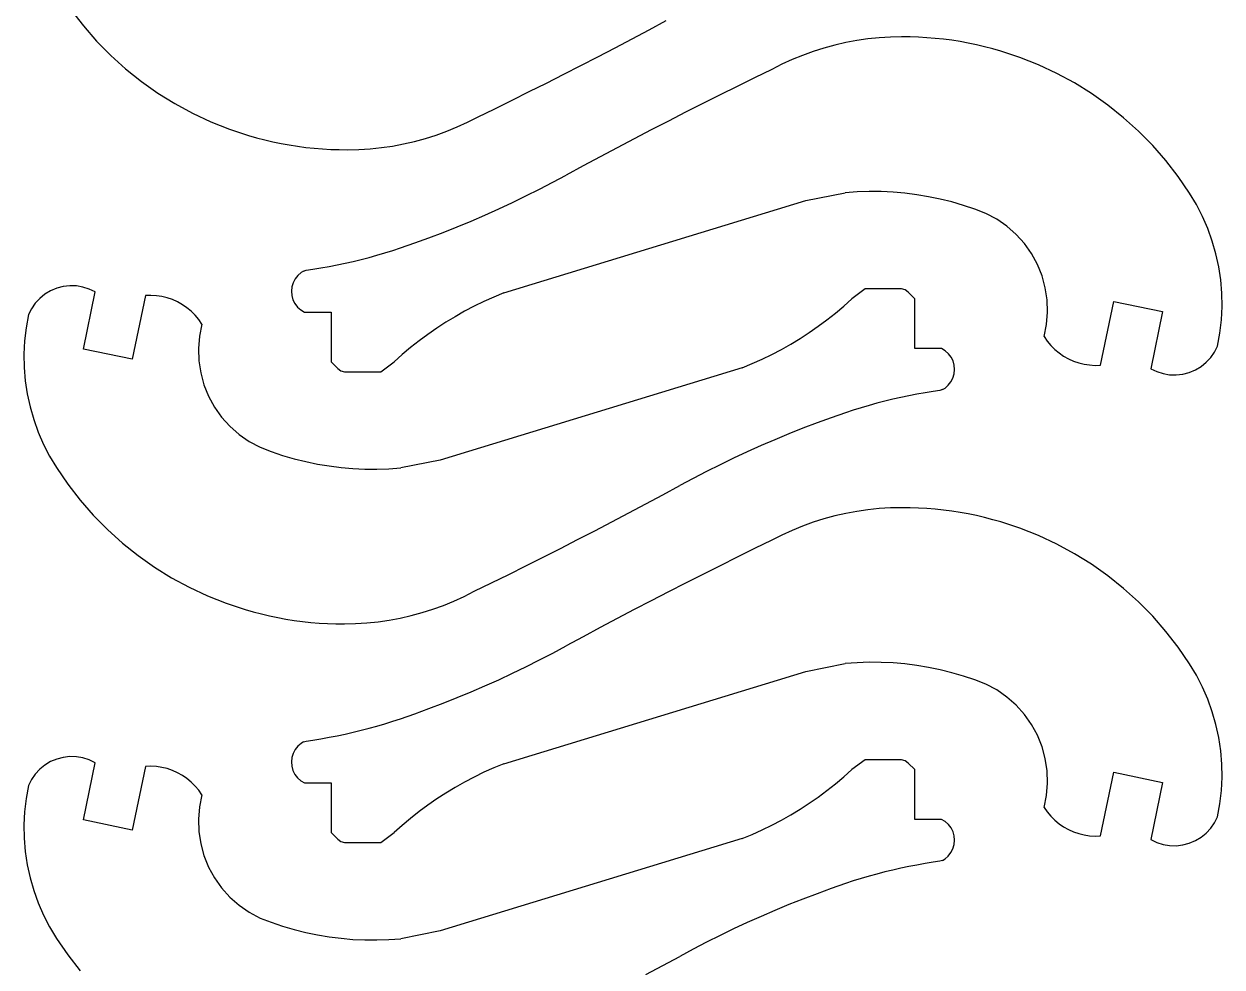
# Model space of a CAD drawing. Extents: x -3998 to 3998, y -3549 to 3549.
# Drawn here: x -1638.4 to -1277.3, y -2350.4 to -2065.9 of the extents above; entities that cross this region are included whole.
import ezdxf

# ---------------------------------------------------------------- set-up
doc = ezdxf.new("R2010")
doc.units = 0
doc.header["$MEASUREMENT"] = 0
doc.layers.get('0').update_dxf_attribs({"linetype": 'CONTINUOUS'})

msp = doc.modelspace()

# ---------------------------------------------------------------- linework, layer by layer
for p, q in [((-1624.23, -2061.72), (-1620.52, -2066.51)), ((-1449.96, -2067.65), (-1444.84, -2064.9)), ((-1620.52, -2066.51), (-1616.54, -2071.08)), ((-1455.09, -2070.38), (-1449.96, -2067.65)), ((-1616.54, -2071.08), (-1612.29, -2075.4)), ((-1465.39, -2075.78), (-1460.23, -2073.09)), ((-1460.23, -2073.09), (-1455.09, -2070.38)), ((-1397.28, -2073.18), (-1400.52, -2074.21)), ((-1394.01, -2072.29), (-1397.28, -2073.18)), ((-1390.7, -2071.53), (-1394.01, -2072.29)), ((-1387.36, -2070.91), (-1390.7, -2071.53)), ((-1384, -2070.43), (-1387.36, -2070.91)), ((-1380.63, -2070.09), (-1384, -2070.43)), ((-1377.24, -2069.88), (-1380.63, -2070.09)), ((-1373.85, -2069.82), (-1377.24, -2069.88)), ((-1371.32, -2069.83), (-1373.85, -2069.82)), ((-1368.8, -2069.9), (-1371.32, -2069.83)), ((-1366.27, -2070.04), (-1368.8, -2069.9)), ((-1363.76, -2070.24), (-1366.27, -2070.04)), ((-1361.24, -2070.51), (-1363.76, -2070.24)), ((-1358.74, -2070.84), (-1361.24, -2070.51)), ((-1356.24, -2071.23), (-1358.74, -2070.84)), ((-1353.75, -2071.68), (-1356.24, -2071.23)), ((-1351.28, -2072.2), (-1353.75, -2071.68)), ((-1348.82, -2072.78), (-1351.28, -2072.2)), ((-1346.38, -2073.42), (-1348.82, -2072.78)), ((-1612.29, -2075.4), (-1607.79, -2079.46)), ((-1470.55, -2078.45), (-1465.39, -2075.78)), ((-1406.84, -2076.66), (-1409.93, -2078.07)), ((-1403.7, -2075.37), (-1406.84, -2076.66)), ((-1400.52, -2074.21), (-1403.7, -2075.37)), ((-1343.95, -2074.12), (-1346.38, -2073.42)), ((-1338.19, -2076.01), (-1343.95, -2074.12)), ((-1332.56, -2078.24), (-1338.19, -2076.01)), ((-1607.79, -2079.46), (-1603.06, -2083.24)), ((-1475.72, -2081.09), (-1470.55, -2078.45)), ((-1412.95, -2079.62), (-1418.18, -2082.16)), ((-1409.93, -2078.07), (-1412.95, -2079.62)), ((-1327.07, -2080.81), (-1332.56, -2078.24)), ((-1603.06, -2083.24), (-1598.11, -2086.74)), ((-1486.1, -2086.32), (-1480.91, -2083.72)), ((-1480.91, -2083.72), (-1475.72, -2081.09)), ((-1418.18, -2082.16), (-1423.39, -2084.72)), ((-1321.74, -2083.69), (-1327.07, -2080.81)), ((-1316.59, -2086.89), (-1321.74, -2083.69)), ((-1598.11, -2086.74), (-1592.96, -2089.94)), ((-1491.31, -2088.91), (-1486.1, -2086.32)), ((-1428.6, -2087.31), (-1433.79, -2089.91)), ((-1423.39, -2084.72), (-1428.6, -2087.31)), ((-1311.64, -2090.39), (-1316.59, -2086.89)), ((-1592.96, -2089.94), (-1587.63, -2092.82)), ((-1496.52, -2091.47), (-1491.31, -2088.91)), ((-1433.79, -2089.91), (-1438.98, -2092.54)), ((-1306.91, -2094.17), (-1311.64, -2090.39)), ((-1587.63, -2092.82), (-1582.14, -2095.39)), ((-1504.77, -2095.56), (-1501.75, -2094.02)), ((-1501.75, -2094.02), (-1496.52, -2091.47)), ((-1438.98, -2092.54), (-1444.15, -2095.19)), ((-1302.41, -2098.23), (-1306.91, -2094.17)), ((-1582.14, -2095.39), (-1576.51, -2097.62)), ((-1576.51, -2097.62), (-1570.75, -2099.52)), ((-1514.18, -2099.42), (-1510.99, -2098.26)), ((-1510.99, -2098.26), (-1507.86, -2096.97)), ((-1507.86, -2096.97), (-1504.77, -2095.56)), ((-1449.31, -2097.85), (-1454.47, -2100.54)), ((-1444.15, -2095.19), (-1449.31, -2097.85)), ((-1298.16, -2102.55), (-1302.41, -2098.23)), ((-1570.75, -2099.52), (-1568.32, -2100.22)), ((-1568.32, -2100.22), (-1565.88, -2100.86)), ((-1565.88, -2100.86), (-1563.42, -2101.43)), ((-1563.42, -2101.43), (-1560.94, -2101.95)), ((-1560.94, -2101.95), (-1558.46, -2102.4)), ((-1527.34, -2102.72), (-1524, -2102.1)), ((-1524, -2102.1), (-1520.69, -2101.34)), ((-1520.69, -2101.34), (-1517.42, -2100.45)), ((-1517.42, -2100.45), (-1514.18, -2099.42)), ((-1454.47, -2100.54), (-1459.61, -2103.25)), ((-1558.46, -2102.4), (-1555.96, -2102.8)), ((-1555.96, -2102.8), (-1553.46, -2103.12)), ((-1553.46, -2103.12), (-1550.94, -2103.39)), ((-1550.94, -2103.39), (-1548.42, -2103.59)), ((-1548.42, -2103.59), (-1545.9, -2103.73)), ((-1545.9, -2103.73), (-1543.38, -2103.8)), ((-1543.38, -2103.8), (-1540.85, -2103.82)), ((-1540.85, -2103.82), (-1537.46, -2103.75)), ((-1537.46, -2103.75), (-1534.07, -2103.55)), ((-1534.07, -2103.55), (-1530.69, -2103.2)), ((-1530.69, -2103.2), (-1527.34, -2102.72)), ((-1459.61, -2103.25), (-1464.74, -2105.98)), ((-1294.17, -2107.12), (-1298.16, -2102.55)), ((-1469.86, -2108.73), (-1474.97, -2111.5)), ((-1464.74, -2105.98), (-1469.86, -2108.73)), ((-1290.47, -2111.91), (-1294.17, -2107.12)), ((-1478.98, -2113.65), (-1474.97, -2111.5)), ((-1287.05, -2116.92), (-1290.47, -2111.91)), ((-1487.1, -2117.78), (-1483.03, -2115.74)), ((-1483.03, -2115.74), (-1478.98, -2113.65)), ((-1387.25, -2116.56), (-1390.85, -2116.82)), ((-1383.65, -2116.44), (-1387.25, -2116.56)), ((-1380.04, -2116.47), (-1383.65, -2116.44)), ((-1376.44, -2116.64), (-1380.04, -2116.47)), ((-1495.33, -2121.68), (-1491.2, -2119.76)), ((-1493.75, -2147.02), (-1402.77, -2119.2)), ((-1491.2, -2119.76), (-1487.1, -2117.78)), ((-1402.77, -2119.2), (-1390.85, -2116.82)), ((-1372.85, -2116.95), (-1376.44, -2116.64)), ((-1369.28, -2117.4), (-1372.85, -2116.95)), ((-1365.72, -2118), (-1369.28, -2117.4)), ((-1362.19, -2118.73), (-1365.72, -2118)), ((-1358.69, -2119.6), (-1362.19, -2118.73)), ((-1355.23, -2120.61), (-1358.69, -2119.6)), ((-1284.99, -2120.36), (-1287.05, -2116.92)), ((-1503.67, -2125.34), (-1499.49, -2123.54)), ((-1499.49, -2123.54), (-1495.33, -2121.68)), ((-1351.81, -2121.76), (-1355.23, -2120.61)), ((-1348.44, -2123.04), (-1351.81, -2121.76)), ((-1345.16, -2124.79), (-1348.44, -2123.04)), ((-1283.16, -2123.93), (-1284.99, -2120.36)), ((-1512.11, -2128.77), (-1507.88, -2127.09)), ((-1507.88, -2127.09), (-1503.67, -2125.34)), ((-1342.11, -2126.91), (-1345.16, -2124.79)), ((-1339.32, -2129.37), (-1342.11, -2126.91)), ((-1281.56, -2127.6), (-1283.16, -2123.93)), ((-1520.64, -2131.96), (-1516.36, -2130.4)), ((-1516.36, -2130.4), (-1512.11, -2128.77)), ((-1336.84, -2132.14), (-1339.32, -2129.37)), ((-1280.21, -2131.38), (-1281.56, -2127.6)), ((-1529.65, -2134.97), (-1527.29, -2134.23)), ((-1527.29, -2134.23), (-1524.94, -2133.46)), ((-1524.94, -2133.46), (-1520.64, -2131.96)), ((-1334.69, -2135.18), (-1336.84, -2132.14)), ((-1279.11, -2135.24), (-1280.21, -2131.38)), ((-1544.04, -2138.59), (-1541.62, -2138.08)), ((-1541.62, -2138.08), (-1539.2, -2137.53)), ((-1539.2, -2137.53), (-1536.8, -2136.95)), ((-1536.8, -2136.95), (-1534.41, -2136.33)), ((-1534.41, -2136.33), (-1532.02, -2135.67)), ((-1532.02, -2135.67), (-1529.65, -2134.97)), ((-1332.91, -2138.44), (-1334.69, -2135.18)), ((-1278.26, -2139.15), (-1279.11, -2135.24)), ((-1555.92, -2141.75), (-1556.73, -2142.78)), ((-1554.92, -2140.89), (-1555.92, -2141.75)), ((-1554.13, -2140.43), (-1554.92, -2140.89)), ((-1554.13, -2140.43), (-1553.4, -2140.18)), ((-1553.4, -2140.18), (-1551.34, -2139.88)), ((-1551.34, -2139.88), (-1548.9, -2139.49)), ((-1548.9, -2139.49), (-1546.46, -2139.06)), ((-1546.46, -2139.06), (-1544.04, -2138.59)), ((-1331.52, -2141.89), (-1332.91, -2138.44)), ((-1330.54, -2145.48), (-1331.52, -2141.89)), ((-1277.66, -2143.12), (-1278.26, -2139.15)), ((-1626.62, -2145.12), (-1628.56, -2145.62)), ((-1624.64, -2144.88), (-1626.62, -2145.12)), ((-1622.63, -2144.93), (-1624.64, -2144.88)), ((-1620.66, -2145.26), (-1622.63, -2144.93)), ((-1618.75, -2145.86), (-1620.66, -2145.26)), ((-1557.71, -2145.2), (-1557.84, -2146.51)), ((-1557.33, -2143.94), (-1557.71, -2145.2)), ((-1556.73, -2142.78), (-1557.33, -2143.94)), ((-1329.98, -2149.15), (-1330.54, -2145.48)), ((-1277.33, -2147.12), (-1277.66, -2143.12)), ((-1633.69, -2148.68), (-1635.05, -2150.14)), ((-1632.13, -2147.42), (-1633.69, -2148.68)), ((-1630.41, -2146.4), (-1632.13, -2147.42)), ((-1628.56, -2145.62), (-1630.41, -2146.4)), ((-1620.52, -2163.98), (-1616.94, -2146.72)), ((-1616.94, -2146.72), (-1618.75, -2145.86)), ((-1601.85, -2147.82), (-1605.84, -2167.03)), ((-1600.18, -2147.77), (-1601.85, -2147.82)), ((-1598.51, -2147.87), (-1600.18, -2147.77)), ((-1596.86, -2148.12), (-1598.51, -2147.87)), ((-1595.24, -2148.52), (-1596.86, -2148.12)), ((-1593.66, -2149.06), (-1595.24, -2148.52)), ((-1592.14, -2149.75), (-1593.66, -2149.06)), ((-1557.84, -2146.51), (-1557.72, -2147.81)), ((-1557.72, -2147.81), (-1557.36, -2149.07)), ((-1557.36, -2149.07), (-1556.76, -2150.24)), ((-1496.78, -2148.27), (-1499.76, -2149.61)), ((-1493.75, -2147.02), (-1496.78, -2148.27)), ((-1391.29, -2151), (-1388.85, -2148.82)), ((-1384.85, -2145.82), (-1388.85, -2148.82)), ((-1373.85, -2145.82), (-1384.85, -2145.82)), ((-1372.75, -2146.12), (-1373.85, -2145.82)), ((-1371.85, -2146.82), (-1372.75, -2146.12)), ((-1369.85, -2148.82), (-1371.85, -2146.82)), ((-1369.85, -2163.82), (-1369.85, -2148.82)), ((-1277.25, -2151.13), (-1277.33, -2147.12)), ((-1636.2, -2151.78), (-1637.11, -2153.57)), ((-1635.05, -2150.14), (-1636.2, -2151.78)), ((-1590.68, -2150.57), (-1592.14, -2149.75)), ((-1589.3, -2151.51), (-1590.68, -2150.57)), ((-1588.02, -2152.58), (-1589.3, -2151.51)), ((-1586.84, -2153.76), (-1588.02, -2152.58)), ((-1556.76, -2150.24), (-1555.96, -2151.28)), ((-1555.96, -2151.28), (-1554.98, -2152.15)), ((-1554.98, -2152.15), (-1553.85, -2152.82)), ((-1505.61, -2152.58), (-1508.46, -2154.19)), ((-1502.71, -2151.05), (-1505.61, -2152.58)), ((-1499.76, -2149.61), (-1502.71, -2151.05)), ((-1393.8, -2153.11), (-1391.29, -2151)), ((-1329.85, -2152.87), (-1329.98, -2149.15)), ((-1313.85, -2168.82), (-1309.86, -2149.6)), ((-1309.86, -2149.6), (-1295.17, -2152.65)), ((-1295.17, -2152.65), (-1298.76, -2169.91)), ((-1277.44, -2155.13), (-1277.25, -2151.13)), ((-1637.11, -2153.57), (-1637.82, -2157.51)), ((-1585.76, -2155.04), (-1586.84, -2153.76)), ((-1584.81, -2156.41), (-1585.76, -2155.04)), ((-1553.85, -2152.82), (-1545.85, -2152.82)), ((-1545.85, -2152.82), (-1545.85, -2167.82)), ((-1511.26, -2155.89), (-1514.01, -2157.67)), ((-1508.46, -2154.19), (-1511.26, -2155.89)), ((-1399, -2157.09), (-1396.37, -2155.14)), ((-1396.37, -2155.14), (-1393.8, -2153.11)), ((-1330.16, -2156.57), (-1329.85, -2152.87)), ((-1277.88, -2159.12), (-1277.44, -2155.13)), ((-1637.82, -2157.51), (-1638.26, -2161.5)), ((-1584.81, -2156.41), (-1585.54, -2160.06)), ((-1516.7, -2159.54), (-1519.33, -2161.49)), ((-1514.01, -2157.67), (-1516.7, -2159.54)), ((-1404.44, -2160.74), (-1401.69, -2158.96)), ((-1401.69, -2158.96), (-1399, -2157.09)), ((-1330.89, -2160.22), (-1330.16, -2156.57)), ((-1278.59, -2163.07), (-1277.88, -2159.12)), ((-1638.26, -2161.5), (-1638.45, -2165.51)), ((-1585.54, -2160.06), (-1585.85, -2163.76)), ((-1521.9, -2163.52), (-1524.41, -2165.63)), ((-1519.33, -2161.49), (-1521.9, -2163.52)), ((-1410.09, -2164.06), (-1407.24, -2162.44)), ((-1407.24, -2162.44), (-1404.44, -2160.74)), ((-1330.89, -2160.22), (-1329.94, -2161.59)), ((-1329.94, -2161.59), (-1328.86, -2162.87)), ((-1328.86, -2162.87), (-1327.68, -2164.05)), ((-1279.5, -2164.85), (-1278.59, -2163.07)), ((-1638.45, -2165.51), (-1638.37, -2169.52)), ((-1605.84, -2167.03), (-1620.52, -2163.98)), ((-1585.85, -2163.76), (-1585.72, -2167.48)), ((-1524.41, -2165.63), (-1526.85, -2167.82)), ((-1418.92, -2168.36), (-1415.94, -2167.02)), ((-1415.94, -2167.02), (-1412.99, -2165.58)), ((-1412.99, -2165.58), (-1410.09, -2164.06)), ((-1361.85, -2163.82), (-1369.85, -2163.82)), ((-1360.72, -2164.48), (-1361.85, -2163.82)), ((-1359.74, -2165.35), (-1360.72, -2164.48)), ((-1358.93, -2166.39), (-1359.74, -2165.35)), ((-1358.34, -2167.56), (-1358.93, -2166.39)), ((-1327.68, -2164.05), (-1326.4, -2165.12)), ((-1326.4, -2165.12), (-1325.02, -2166.07)), ((-1325.02, -2166.07), (-1323.56, -2166.89)), ((-1323.56, -2166.89), (-1322.04, -2167.57)), ((-1282.01, -2167.95), (-1280.65, -2166.49)), ((-1280.65, -2166.49), (-1279.5, -2164.85)), ((-1638.37, -2169.52), (-1638.04, -2173.51)), ((-1585.72, -2167.48), (-1585.16, -2171.16)), ((-1545.85, -2167.82), (-1543.85, -2169.82)), ((-1543.85, -2169.82), (-1542.95, -2170.52)), ((-1542.95, -2170.52), (-1541.85, -2170.82)), ((-1530.85, -2170.82), (-1526.85, -2167.82)), ((-1421.95, -2169.62), (-1512.93, -2197.43)), ((-1421.95, -2169.62), (-1418.92, -2168.36)), ((-1357.98, -2168.82), (-1358.34, -2167.56)), ((-1357.99, -2171.43), (-1357.86, -2170.13)), ((-1357.86, -2170.13), (-1357.98, -2168.82)), ((-1322.04, -2167.57), (-1320.46, -2168.11)), ((-1320.46, -2168.11), (-1318.84, -2168.51)), ((-1318.84, -2168.51), (-1317.19, -2168.76)), ((-1317.19, -2168.76), (-1315.52, -2168.87)), ((-1315.52, -2168.87), (-1313.85, -2168.82)), ((-1298.76, -2169.91), (-1296.95, -2170.77)), ((-1296.95, -2170.77), (-1295.04, -2171.37)), ((-1287.14, -2171.01), (-1285.29, -2170.23)), ((-1285.29, -2170.23), (-1283.57, -2169.21)), ((-1283.57, -2169.21), (-1282.01, -2167.95)), ((-1638.04, -2173.51), (-1637.44, -2177.48)), ((-1585.16, -2171.16), (-1584.18, -2174.74)), ((-1541.85, -2170.82), (-1530.85, -2170.82)), ((-1359.78, -2174.88), (-1358.97, -2173.85)), ((-1358.97, -2173.85), (-1358.37, -2172.69)), ((-1358.37, -2172.69), (-1357.99, -2171.43)), ((-1295.04, -2171.37), (-1293.06, -2171.7)), ((-1293.06, -2171.7), (-1291.06, -2171.75)), ((-1291.06, -2171.75), (-1289.07, -2171.52)), ((-1289.07, -2171.52), (-1287.14, -2171.01)), ((-1637.44, -2177.48), (-1636.59, -2181.4)), ((-1584.18, -2174.74), (-1582.79, -2178.19)), ((-1369.23, -2177.58), (-1371.66, -2178.05)), ((-1366.8, -2177.14), (-1369.23, -2177.58)), ((-1364.36, -2176.75), (-1366.8, -2177.14)), ((-1362.3, -2176.45), (-1364.36, -2176.75)), ((-1361.57, -2176.2), (-1362.3, -2176.45)), ((-1361.57, -2176.2), (-1360.77, -2175.74)), ((-1360.77, -2175.74), (-1359.78, -2174.88)), ((-1636.59, -2181.4), (-1635.49, -2185.25)), ((-1582.79, -2178.19), (-1581.01, -2181.46)), ((-1581.01, -2181.46), (-1578.86, -2184.49)), ((-1383.68, -2180.97), (-1386.05, -2181.66)), ((-1381.29, -2180.31), (-1383.68, -2180.97)), ((-1378.9, -2179.68), (-1381.29, -2180.31)), ((-1376.5, -2179.1), (-1378.9, -2179.68)), ((-1374.08, -2178.55), (-1376.5, -2179.1)), ((-1371.66, -2178.05), (-1374.08, -2178.55)), ((-1578.86, -2184.49), (-1576.38, -2187.26)), ((-1395.06, -2184.67), (-1399.34, -2186.24)), ((-1390.76, -2183.17), (-1395.06, -2184.67)), ((-1388.41, -2182.4), (-1390.76, -2183.17)), ((-1386.05, -2181.66), (-1388.41, -2182.4)), ((-1635.49, -2185.25), (-1634.14, -2189.03)), ((-1576.38, -2187.26), (-1573.59, -2189.72)), ((-1403.59, -2187.86), (-1407.82, -2189.54)), ((-1399.34, -2186.24), (-1403.59, -2187.86)), ((-1634.14, -2189.03), (-1632.54, -2192.71)), ((-1573.59, -2189.72), (-1570.53, -2191.84)), ((-1570.53, -2191.84), (-1567.26, -2193.59)), ((-1412.03, -2191.29), (-1416.21, -2193.09)), ((-1407.82, -2189.54), (-1412.03, -2191.29)), ((-1632.54, -2192.71), (-1630.71, -2196.27)), ((-1567.26, -2193.59), (-1563.89, -2194.87)), ((-1563.89, -2194.87), (-1560.47, -2196.02)), ((-1560.47, -2196.02), (-1557.01, -2197.03)), ((-1420.37, -2194.95), (-1424.5, -2196.87)), ((-1416.21, -2193.09), (-1420.37, -2194.95)), ((-1630.71, -2196.27), (-1628.65, -2199.72)), ((-1557.01, -2197.03), (-1553.51, -2197.9)), ((-1553.51, -2197.9), (-1549.98, -2198.64)), ((-1549.98, -2198.64), (-1546.42, -2199.23)), ((-1546.42, -2199.23), (-1542.85, -2199.68)), ((-1542.85, -2199.68), (-1539.25, -2200)), ((-1512.93, -2197.43), (-1524.85, -2199.82)), ((-1428.6, -2198.85), (-1432.67, -2200.89)), ((-1424.5, -2196.87), (-1428.6, -2198.85)), ((-1628.65, -2199.72), (-1625.23, -2204.72)), ((-1539.25, -2200), (-1535.65, -2200.16)), ((-1535.65, -2200.16), (-1532.05, -2200.19)), ((-1532.05, -2200.19), (-1528.45, -2200.07)), ((-1528.45, -2200.07), (-1524.85, -2199.82)), ((-1436.72, -2202.98), (-1440.73, -2205.13)), ((-1432.67, -2200.89), (-1436.72, -2202.98)), ((-1625.23, -2204.72), (-1621.52, -2209.51)), ((-1445.84, -2207.9), (-1440.73, -2205.13)), ((-1621.52, -2209.51), (-1617.54, -2214.08)), ((-1450.96, -2210.65), (-1445.84, -2207.9)), ((-1617.54, -2214.08), (-1613.29, -2218.4)), ((-1461.23, -2216.09), (-1456.09, -2213.38)), ((-1456.09, -2213.38), (-1450.96, -2210.65)), ((-1390.7, -2213.53), (-1394.01, -2214.29)), ((-1387.36, -2212.91), (-1390.7, -2213.53)), ((-1384, -2212.43), (-1387.36, -2212.91)), ((-1380.63, -2212.09), (-1384, -2212.43)), ((-1377.24, -2211.88), (-1380.63, -2212.09)), ((-1373.85, -2211.82), (-1377.24, -2211.88)), ((-1371.32, -2211.83), (-1373.85, -2211.82)), ((-1368.8, -2211.9), (-1371.32, -2211.83)), ((-1366.27, -2212.04), (-1368.8, -2211.9)), ((-1363.76, -2212.24), (-1366.27, -2212.04)), ((-1361.24, -2212.51), (-1363.76, -2212.24)), ((-1358.74, -2212.84), (-1361.24, -2212.51)), ((-1356.24, -2213.23), (-1358.74, -2212.84)), ((-1353.75, -2213.68), (-1356.24, -2213.23)), ((-1351.28, -2214.2), (-1353.75, -2213.68)), ((-1466.39, -2218.78), (-1461.23, -2216.09)), ((-1403.7, -2217.37), (-1406.84, -2218.66)), ((-1400.52, -2216.21), (-1403.7, -2217.37)), ((-1397.28, -2215.18), (-1400.52, -2216.21)), ((-1394.01, -2214.29), (-1397.28, -2215.18)), ((-1348.82, -2214.78), (-1351.28, -2214.2)), ((-1346.38, -2215.42), (-1348.82, -2214.78)), ((-1343.95, -2216.12), (-1346.38, -2215.42)), ((-1338.19, -2218.01), (-1343.95, -2216.12)), ((-1613.29, -2218.4), (-1608.79, -2222.46)), ((-1471.55, -2221.45), (-1466.39, -2218.78)), ((-1409.93, -2220.07), (-1412.95, -2221.62)), ((-1406.84, -2218.66), (-1409.93, -2220.07)), ((-1332.56, -2220.24), (-1338.19, -2218.01)), ((-1327.07, -2222.81), (-1332.56, -2220.24)), ((-1608.79, -2222.46), (-1604.06, -2226.24)), ((-1481.91, -2226.72), (-1476.72, -2224.09)), ((-1476.72, -2224.09), (-1471.55, -2221.45)), ((-1418.18, -2224.16), (-1423.39, -2226.72)), ((-1412.95, -2221.62), (-1418.18, -2224.16)), ((-1321.74, -2225.69), (-1327.07, -2222.81)), ((-1604.06, -2226.24), (-1599.11, -2229.74)), ((-1487.1, -2229.32), (-1481.91, -2226.72)), ((-1423.39, -2226.72), (-1428.6, -2229.31)), ((-1316.59, -2228.89), (-1321.74, -2225.69)), ((-1599.11, -2229.74), (-1593.96, -2232.94)), ((-1497.52, -2234.47), (-1492.31, -2231.91)), ((-1492.31, -2231.91), (-1487.1, -2229.32)), ((-1433.79, -2231.91), (-1438.98, -2234.54)), ((-1428.6, -2229.31), (-1433.79, -2231.91)), ((-1311.64, -2232.39), (-1316.59, -2228.89)), ((-1593.96, -2232.94), (-1588.63, -2235.82)), ((-1502.75, -2237.02), (-1497.52, -2234.47)), ((-1438.98, -2234.54), (-1444.15, -2237.19)), ((-1306.91, -2236.17), (-1311.64, -2232.39)), ((-1588.63, -2235.82), (-1583.14, -2238.39)), ((-1583.14, -2238.39), (-1577.51, -2240.62)), ((-1508.86, -2239.97), (-1505.77, -2238.56)), ((-1505.77, -2238.56), (-1502.75, -2237.02)), ((-1444.15, -2237.19), (-1449.31, -2239.85)), ((-1302.41, -2240.23), (-1306.91, -2236.17)), ((-1577.51, -2240.62), (-1571.75, -2242.52)), ((-1571.75, -2242.52), (-1569.32, -2243.22)), ((-1518.42, -2243.45), (-1515.18, -2242.42)), ((-1515.18, -2242.42), (-1511.99, -2241.26)), ((-1511.99, -2241.26), (-1508.86, -2239.97)), ((-1454.47, -2242.54), (-1459.61, -2245.25)), ((-1449.31, -2239.85), (-1454.47, -2242.54)), ((-1298.16, -2244.55), (-1302.41, -2240.23)), ((-1569.32, -2243.22), (-1566.88, -2243.86)), ((-1566.88, -2243.86), (-1564.42, -2244.43)), ((-1564.42, -2244.43), (-1561.94, -2244.95)), ((-1561.94, -2244.95), (-1559.46, -2245.4)), ((-1559.46, -2245.4), (-1556.96, -2245.8)), ((-1556.96, -2245.8), (-1554.46, -2246.12)), ((-1554.46, -2246.12), (-1551.94, -2246.39)), ((-1551.94, -2246.39), (-1549.42, -2246.59)), ((-1549.42, -2246.59), (-1546.9, -2246.73)), ((-1538.46, -2246.75), (-1535.07, -2246.55)), ((-1535.07, -2246.55), (-1531.69, -2246.2)), ((-1531.69, -2246.2), (-1528.34, -2245.72)), ((-1528.34, -2245.72), (-1525, -2245.1)), ((-1525, -2245.1), (-1521.69, -2244.34)), ((-1521.69, -2244.34), (-1518.42, -2243.45)), ((-1459.61, -2245.25), (-1464.74, -2247.98)), ((-1294.17, -2249.12), (-1298.16, -2244.55)), ((-1546.9, -2246.73), (-1544.38, -2246.8)), ((-1544.38, -2246.8), (-1541.85, -2246.82)), ((-1541.85, -2246.82), (-1538.46, -2246.75)), ((-1464.74, -2247.98), (-1469.86, -2250.73)), ((-1290.47, -2253.91), (-1294.17, -2249.12)), ((-1478.98, -2255.65), (-1474.97, -2253.5)), ((-1469.86, -2250.73), (-1474.97, -2253.5)), ((-1483.03, -2257.74), (-1478.98, -2255.65)), ((-1287.05, -2258.92), (-1290.47, -2253.91)), ((-1491.2, -2261.76), (-1487.1, -2259.78)), ((-1487.1, -2259.78), (-1483.03, -2257.74)), ((-1402.77, -2261.2), (-1390.85, -2258.82)), ((-1387.25, -2258.56), (-1390.85, -2258.82)), ((-1383.65, -2258.44), (-1387.25, -2258.56)), ((-1380.04, -2258.47), (-1383.65, -2258.44)), ((-1376.44, -2258.64), (-1380.04, -2258.47)), ((-1372.85, -2258.95), (-1376.44, -2258.64)), ((-1369.28, -2259.4), (-1372.85, -2258.95)), ((-1365.72, -2260), (-1369.28, -2259.4)), ((-1362.19, -2260.73), (-1365.72, -2260)), ((-1358.69, -2261.6), (-1362.19, -2260.73)), ((-1284.99, -2262.36), (-1287.05, -2258.92)), ((-1499.49, -2265.54), (-1495.33, -2263.68)), ((-1495.33, -2263.68), (-1491.2, -2261.76)), ((-1493.75, -2289.02), (-1402.77, -2261.2)), ((-1355.23, -2262.61), (-1358.69, -2261.6)), ((-1351.81, -2263.76), (-1355.23, -2262.61)), ((-1348.44, -2265.04), (-1351.81, -2263.76)), ((-1283.16, -2265.93), (-1284.99, -2262.36)), ((-1507.88, -2269.09), (-1503.67, -2267.34)), ((-1503.67, -2267.34), (-1499.49, -2265.54)), ((-1345.16, -2266.79), (-1348.44, -2265.04)), ((-1342.11, -2268.91), (-1345.16, -2266.79)), ((-1281.56, -2269.6), (-1283.16, -2265.93)), ((-1516.36, -2272.4), (-1512.11, -2270.77)), ((-1512.11, -2270.77), (-1507.88, -2269.09)), ((-1339.32, -2271.37), (-1342.11, -2268.91)), ((-1336.84, -2274.14), (-1339.32, -2271.37)), ((-1280.21, -2273.38), (-1281.56, -2269.6)), ((-1527.29, -2276.23), (-1524.94, -2275.46)), ((-1524.94, -2275.46), (-1520.64, -2273.96)), ((-1520.64, -2273.96), (-1516.36, -2272.4)), ((-1334.69, -2277.18), (-1336.84, -2274.14)), ((-1279.11, -2277.24), (-1280.21, -2273.38)), ((-1539.2, -2279.53), (-1536.8, -2278.95)), ((-1536.8, -2278.95), (-1534.41, -2278.33)), ((-1534.41, -2278.33), (-1532.02, -2277.67)), ((-1532.02, -2277.67), (-1529.65, -2276.97)), ((-1529.65, -2276.97), (-1527.29, -2276.23)), ((-1332.91, -2280.44), (-1334.69, -2277.18)), ((-1278.26, -2281.15), (-1279.11, -2277.24)), ((-1554.13, -2282.43), (-1554.92, -2282.89)), ((-1554.13, -2282.43), (-1553.4, -2282.18)), ((-1553.4, -2282.18), (-1551.34, -2281.88)), ((-1551.34, -2281.88), (-1548.9, -2281.49)), ((-1548.9, -2281.49), (-1546.46, -2281.06)), ((-1546.46, -2281.06), (-1544.04, -2280.59)), ((-1544.04, -2280.59), (-1541.62, -2280.08)), ((-1541.62, -2280.08), (-1539.2, -2279.53)), ((-1331.52, -2283.89), (-1332.91, -2280.44)), ((-1277.66, -2285.12), (-1278.26, -2281.15)), ((-1557.33, -2285.94), (-1557.71, -2287.2)), ((-1556.73, -2284.78), (-1557.33, -2285.94)), ((-1555.92, -2283.75), (-1556.73, -2284.78)), ((-1554.92, -2282.89), (-1555.92, -2283.75)), ((-1330.54, -2287.48), (-1331.52, -2283.89)), ((-1277.33, -2289.12), (-1277.66, -2285.12)), ((-1632.13, -2289.42), (-1633.69, -2290.68)), ((-1630.41, -2288.4), (-1632.13, -2289.42)), ((-1628.56, -2287.62), (-1630.41, -2288.4)), ((-1626.62, -2287.12), (-1628.56, -2287.62)), ((-1624.64, -2286.88), (-1626.62, -2287.12)), ((-1622.63, -2286.93), (-1624.64, -2286.88)), ((-1620.66, -2287.26), (-1622.63, -2286.93)), ((-1618.75, -2287.86), (-1620.66, -2287.26)), ((-1620.52, -2305.98), (-1616.94, -2288.72)), ((-1616.94, -2288.72), (-1618.75, -2287.86)), ((-1601.85, -2289.82), (-1605.84, -2309.03)), ((-1600.18, -2289.77), (-1601.85, -2289.82)), ((-1598.51, -2289.87), (-1600.18, -2289.77)), ((-1596.86, -2290.12), (-1598.51, -2289.87)), ((-1557.71, -2287.2), (-1557.84, -2288.51)), ((-1557.84, -2288.51), (-1557.72, -2289.81)), ((-1557.72, -2289.81), (-1557.36, -2291.07)), ((-1493.75, -2289.02), (-1496.78, -2290.27)), ((-1384.85, -2287.82), (-1388.85, -2290.82)), ((-1373.85, -2287.82), (-1384.85, -2287.82)), ((-1372.75, -2288.12), (-1373.85, -2287.82)), ((-1371.85, -2288.82), (-1372.75, -2288.12)), ((-1369.85, -2290.82), (-1371.85, -2288.82)), ((-1329.98, -2291.15), (-1330.54, -2287.48)), ((-1277.25, -2293.13), (-1277.33, -2289.12)), ((-1635.05, -2292.14), (-1636.2, -2293.78)), ((-1633.69, -2290.68), (-1635.05, -2292.14)), ((-1595.24, -2290.52), (-1596.86, -2290.12)), ((-1593.66, -2291.06), (-1595.24, -2290.52)), ((-1592.14, -2291.75), (-1593.66, -2291.06)), ((-1590.68, -2292.57), (-1592.14, -2291.75)), ((-1589.3, -2293.51), (-1590.68, -2292.57)), ((-1588.02, -2294.58), (-1589.3, -2293.51)), ((-1557.36, -2291.07), (-1556.76, -2292.24)), ((-1556.76, -2292.24), (-1555.96, -2293.28)), ((-1555.96, -2293.28), (-1554.98, -2294.15)), ((-1502.71, -2293.05), (-1505.61, -2294.58)), ((-1499.76, -2291.61), (-1502.71, -2293.05)), ((-1496.78, -2290.27), (-1499.76, -2291.61)), ((-1393.8, -2295.11), (-1391.29, -2293)), ((-1391.29, -2293), (-1388.85, -2290.82)), ((-1369.85, -2305.82), (-1369.85, -2290.82)), ((-1329.85, -2294.87), (-1329.98, -2291.15)), ((-1313.85, -2310.82), (-1309.86, -2291.6)), ((-1309.86, -2291.6), (-1295.17, -2294.65)), ((-1277.44, -2297.13), (-1277.25, -2293.13)), ((-1637.11, -2295.57), (-1637.82, -2299.51)), ((-1636.2, -2293.78), (-1637.11, -2295.57)), ((-1586.84, -2295.76), (-1588.02, -2294.58)), ((-1585.76, -2297.04), (-1586.84, -2295.76)), ((-1584.81, -2298.41), (-1585.76, -2297.04)), ((-1554.98, -2294.15), (-1553.85, -2294.82)), ((-1553.85, -2294.82), (-1545.85, -2294.82)), ((-1545.85, -2294.82), (-1545.85, -2309.82)), ((-1508.46, -2296.19), (-1511.26, -2297.89)), ((-1505.61, -2294.58), (-1508.46, -2296.19)), ((-1399, -2299.09), (-1396.37, -2297.14)), ((-1396.37, -2297.14), (-1393.8, -2295.11)), ((-1330.16, -2298.57), (-1329.85, -2294.87)), ((-1295.17, -2294.65), (-1298.76, -2311.91)), ((-1277.88, -2301.12), (-1277.44, -2297.13)), ((-1637.82, -2299.51), (-1638.26, -2303.5)), ((-1584.81, -2298.41), (-1585.54, -2302.06)), ((-1514.01, -2299.67), (-1516.7, -2301.54)), ((-1511.26, -2297.89), (-1514.01, -2299.67)), ((-1401.69, -2300.96), (-1399, -2299.09)), ((-1330.89, -2302.22), (-1330.16, -2298.57)), ((-1638.26, -2303.5), (-1638.45, -2307.51)), ((-1585.54, -2302.06), (-1585.85, -2305.76)), ((-1519.33, -2303.49), (-1521.9, -2305.52)), ((-1516.7, -2301.54), (-1519.33, -2303.49)), ((-1410.09, -2306.06), (-1407.24, -2304.44)), ((-1407.24, -2304.44), (-1404.44, -2302.74)), ((-1404.44, -2302.74), (-1401.69, -2300.96)), ((-1330.89, -2302.22), (-1329.94, -2303.59)), ((-1329.94, -2303.59), (-1328.86, -2304.87)), ((-1278.59, -2305.07), (-1277.88, -2301.12)), ((-1638.45, -2307.51), (-1638.37, -2311.52)), ((-1605.84, -2309.03), (-1620.52, -2305.98)), ((-1585.85, -2305.76), (-1585.72, -2309.48)), ((-1524.41, -2307.63), (-1526.85, -2309.82)), ((-1521.9, -2305.52), (-1524.41, -2307.63)), ((-1415.94, -2309.02), (-1412.99, -2307.58)), ((-1412.99, -2307.58), (-1410.09, -2306.06)), ((-1361.85, -2305.82), (-1369.85, -2305.82)), ((-1360.72, -2306.48), (-1361.85, -2305.82)), ((-1359.74, -2307.35), (-1360.72, -2306.48)), ((-1358.93, -2308.39), (-1359.74, -2307.35)), ((-1328.86, -2304.87), (-1327.68, -2306.05)), ((-1327.68, -2306.05), (-1326.4, -2307.12)), ((-1326.4, -2307.12), (-1325.02, -2308.07)), ((-1280.65, -2308.49), (-1279.5, -2306.85)), ((-1279.5, -2306.85), (-1278.59, -2305.07)), ((-1638.37, -2311.52), (-1638.04, -2315.51)), ((-1585.72, -2309.48), (-1585.16, -2313.16)), ((-1545.85, -2309.82), (-1543.85, -2311.82)), ((-1530.85, -2312.82), (-1526.85, -2309.82)), ((-1421.95, -2311.62), (-1512.93, -2339.43)), ((-1421.95, -2311.62), (-1418.92, -2310.36)), ((-1418.92, -2310.36), (-1415.94, -2309.02)), ((-1358.34, -2309.56), (-1358.93, -2308.39)), ((-1357.98, -2310.82), (-1358.34, -2309.56)), ((-1357.86, -2312.13), (-1357.98, -2310.82)), ((-1325.02, -2308.07), (-1323.56, -2308.89)), ((-1323.56, -2308.89), (-1322.04, -2309.57)), ((-1322.04, -2309.57), (-1320.46, -2310.11)), ((-1320.46, -2310.11), (-1318.84, -2310.51)), ((-1318.84, -2310.51), (-1317.19, -2310.76)), ((-1317.19, -2310.76), (-1315.52, -2310.87)), ((-1315.52, -2310.87), (-1313.85, -2310.82)), ((-1285.29, -2312.23), (-1283.57, -2311.21)), ((-1283.57, -2311.21), (-1282.01, -2309.95)), ((-1282.01, -2309.95), (-1280.65, -2308.49)), ((-1585.16, -2313.16), (-1584.18, -2316.74)), ((-1543.85, -2311.82), (-1542.95, -2312.52)), ((-1542.95, -2312.52), (-1541.85, -2312.82)), ((-1541.85, -2312.82), (-1530.85, -2312.82)), ((-1358.97, -2315.85), (-1358.37, -2314.69)), ((-1358.37, -2314.69), (-1357.99, -2313.43)), ((-1357.99, -2313.43), (-1357.86, -2312.13)), ((-1298.76, -2311.91), (-1296.95, -2312.77)), ((-1296.95, -2312.77), (-1295.04, -2313.37)), ((-1295.04, -2313.37), (-1293.06, -2313.7)), ((-1293.06, -2313.7), (-1291.06, -2313.75)), ((-1291.06, -2313.75), (-1289.07, -2313.52)), ((-1289.07, -2313.52), (-1287.14, -2313.01)), ((-1287.14, -2313.01), (-1285.29, -2312.23)), ((-1638.04, -2315.51), (-1637.44, -2319.48)), ((-1584.18, -2316.74), (-1582.79, -2320.19)), ((-1364.36, -2318.75), (-1366.8, -2319.14)), ((-1362.3, -2318.45), (-1364.36, -2318.75)), ((-1361.57, -2318.2), (-1362.3, -2318.45)), ((-1361.57, -2318.2), (-1360.77, -2317.74)), ((-1360.77, -2317.74), (-1359.78, -2316.88)), ((-1359.78, -2316.88), (-1358.97, -2315.85)), ((-1637.44, -2319.48), (-1636.59, -2323.4)), ((-1582.79, -2320.19), (-1581.01, -2323.46)), ((-1381.29, -2322.31), (-1383.68, -2322.97)), ((-1378.9, -2321.68), (-1381.29, -2322.31)), ((-1376.5, -2321.1), (-1378.9, -2321.68)), ((-1374.08, -2320.55), (-1376.5, -2321.1)), ((-1371.66, -2320.05), (-1374.08, -2320.55)), ((-1369.23, -2319.58), (-1371.66, -2320.05)), ((-1366.8, -2319.14), (-1369.23, -2319.58)), ((-1636.59, -2323.4), (-1635.49, -2327.25)), ((-1581.01, -2323.46), (-1578.86, -2326.49)), ((-1390.76, -2325.17), (-1395.06, -2326.67)), ((-1388.41, -2324.4), (-1390.76, -2325.17)), ((-1386.05, -2323.66), (-1388.41, -2324.4)), ((-1383.68, -2322.97), (-1386.05, -2323.66)), ((-1635.49, -2327.25), (-1634.14, -2331.03)), ((-1578.86, -2326.49), (-1576.38, -2329.26)), ((-1576.38, -2329.26), (-1573.59, -2331.72)), ((-1399.34, -2328.24), (-1403.59, -2329.86)), ((-1395.06, -2326.67), (-1399.34, -2328.24)), ((-1634.14, -2331.03), (-1632.54, -2334.71)), ((-1573.59, -2331.72), (-1570.53, -2333.84)), ((-1412.03, -2333.29), (-1416.21, -2335.09)), ((-1407.82, -2331.54), (-1412.03, -2333.29)), ((-1403.59, -2329.86), (-1407.82, -2331.54)), ((-1632.54, -2334.71), (-1630.71, -2338.27)), ((-1570.53, -2333.84), (-1567.26, -2335.59)), ((-1567.26, -2335.59), (-1563.89, -2336.87)), ((-1563.89, -2336.87), (-1560.47, -2338.02)), ((-1416.21, -2335.09), (-1420.37, -2336.95)), ((-1630.71, -2338.27), (-1628.65, -2341.72)), ((-1560.47, -2338.02), (-1557.01, -2339.03)), ((-1557.01, -2339.03), (-1553.51, -2339.9)), ((-1553.51, -2339.9), (-1549.98, -2340.64)), ((-1512.93, -2339.43), (-1524.85, -2341.82)), ((-1424.5, -2338.87), (-1428.6, -2340.85)), ((-1420.37, -2336.95), (-1424.5, -2338.87)), ((-1628.65, -2341.72), (-1625.23, -2346.72)), ((-1549.98, -2340.64), (-1546.42, -2341.23)), ((-1546.42, -2341.23), (-1542.85, -2341.68)), ((-1542.85, -2341.68), (-1539.25, -2342)), ((-1539.25, -2342), (-1535.65, -2342.16)), ((-1535.65, -2342.16), (-1532.05, -2342.19)), ((-1532.05, -2342.19), (-1528.45, -2342.07)), ((-1528.45, -2342.07), (-1524.85, -2341.82)), ((-1432.67, -2342.89), (-1436.72, -2344.98)), ((-1428.6, -2340.85), (-1432.67, -2342.89)), ((-1625.23, -2346.72), (-1621.52, -2351.51)), ((-1445.84, -2349.9), (-1440.73, -2347.13)), ((-1436.72, -2344.98), (-1440.73, -2347.13)), ((-1450.96, -2352.65), (-1445.84, -2349.9))]:
    msp.add_line(p, q)

doc.saveas('drawing.dxf')
